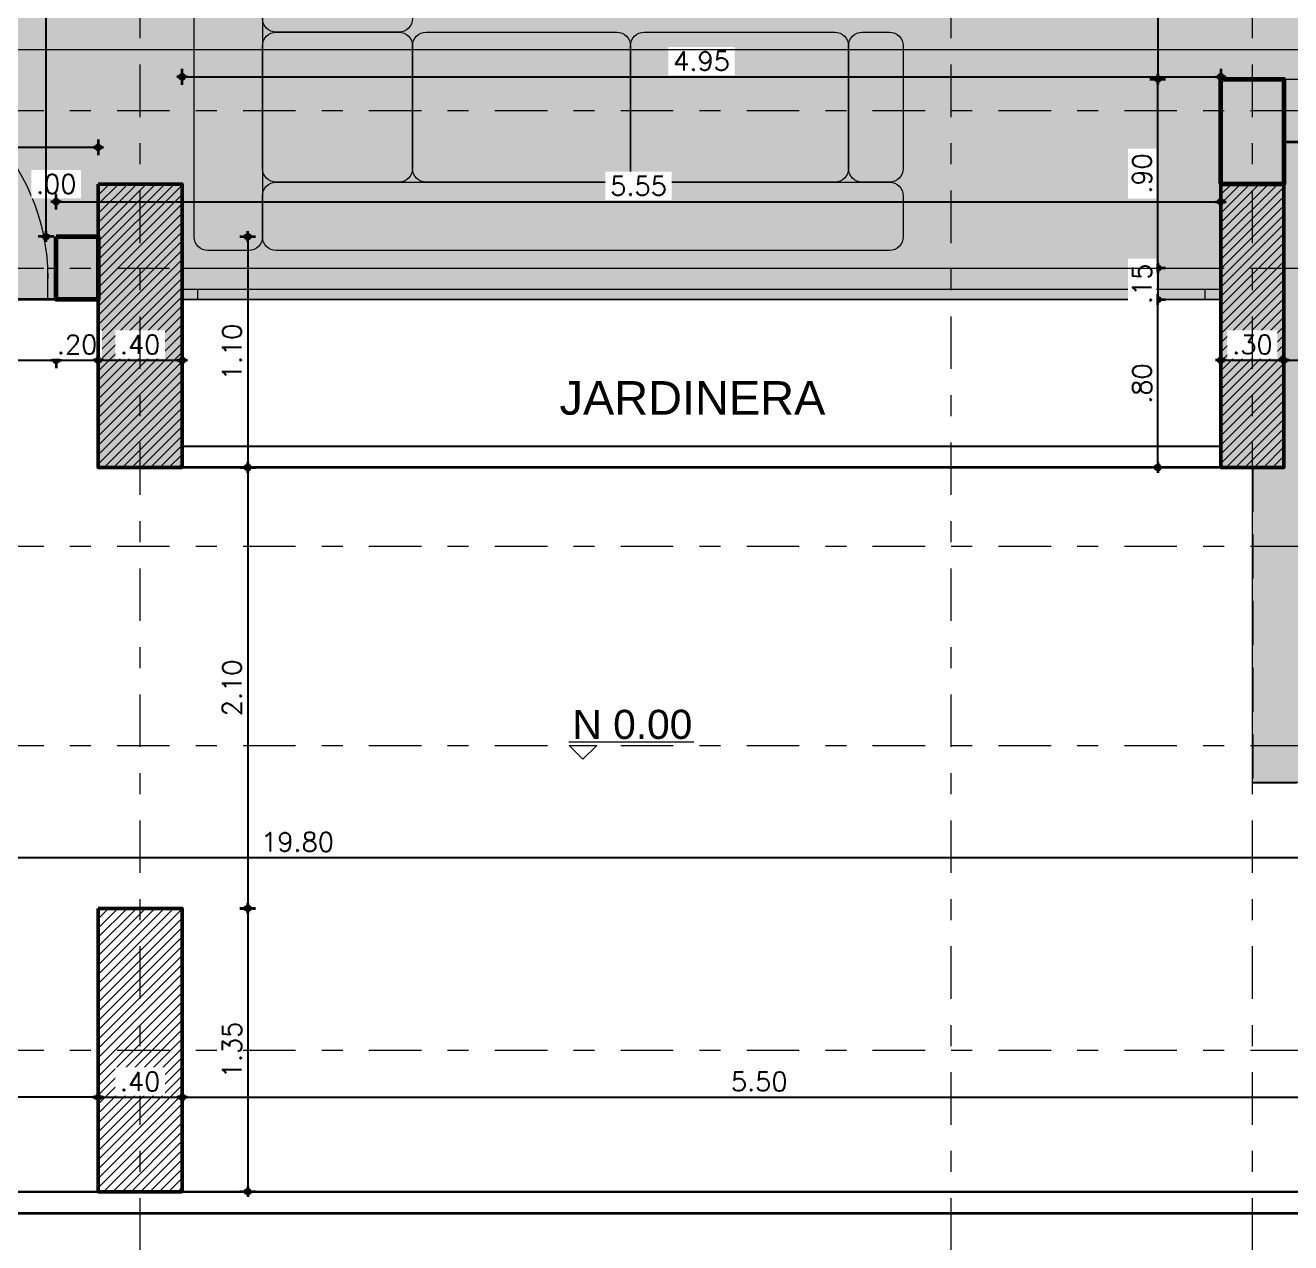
# Model space of a CAD drawing. Header units: metres. Extents: x -50 to 76, y -61 to 14.
# Drawn here: x -10.93 to -4.9, y -8.99 to -3.19 of the extents above; entities that cross this region are included whole.
import ezdxf

# ---------------------------------------------------------------- set-up
doc = ezdxf.new("R2010")
doc.units = ezdxf.units.M
doc.header["$MEASUREMENT"] = 0
for name, pattern in [('CENTER', [2, 1.25, -0.25, 0.25, -0.25]), ('CENTERX2', [4, 2.5, -0.5, 0.5, -0.5]), ('DASHDOT2', [0.5, 0.25, -0.125, 0, -0.125]), ('Línea Oculta', [0.3175, 0.211667, -0.105833])]:
    doc.linetypes.add(name, pattern=pattern)
for name, color, linetype, lineweight in [('1 AREAS', 65, 'Continuous', 50), ('1 AREAS HACH', 250, 'Continuous', 9), ('1 COLUMNAS', 1, 'Continuous', 50), ('1 CORTES', 113, 'Continuous', 18), ('1 MATERAS', 45, 'Continuous', 25), ('1 MUEBLES', 46, 'Continuous', 18), ('1 MUROS', 255, 'Continuous', 60), ('1 NIVELES', 145, 'Continuous', 18), ('1 PISOS', 252, 'Continuous', 35), ('1 PROYECCIONES', 144, 'Continuous', 25), ('1 PUERTAS', 251, 'Continuous', 18), ('1 RELLENO COLUMNAS', 225, 'Continuous', 18), ('1 TEXTOS', 4, 'Continuous', 20), ('1 VENTANAS', 2, 'Continuous', 18), ('COTAS', 251, 'Continuous', 35), ('EJES', 251, 'CENTERX2', 0), ('Nuevo_Puertas ARCHICAD_Pluma_Nº__27', 7, 'Continuous', 35), ('TEXTOS', 4, 'Continuous', 25)]:
    doc.layers.add(name, color=color, linetype=linetype, lineweight=lineweight)
doc.layers.add('Nuevo_Puertas ARCHICAD_Pluma_Nº__23', color=7, linetype='Continuous', lineweight=20, true_color=0xff6600)
doc.layers.add('Nuevo_Puertas ARCHICAD_Pluma_Nº__3', color=7, linetype='Continuous', lineweight=18, true_color=0xff6600)
doc.styles.add('cotas', font='romans.shx')
doc.styles.add('Estilo_Generado_1', font='arial.ttf')
doc.styles.add('LEROY', font='arial.ttf')
doc.dimstyles.new('COT-50', dxfattribs={"dimscale": 0.5, "dimtxt": 0.18, "dimasz": 0.05, "dimexe": 0.08, "dimexo": 0.1, "dimgap": 0.06, "dimtad": 1, "dimzin": 4, "dimdsep": 46, "dimtxsty": 'cotas', "dimblk1": 'COTA', "dimblk2": 'COTA', "dimsah": 1, "dimcen": 0.09, "dimse1": 1, "dimse2": 1, "dimclrd": 256, "dimclre": 253, "dimclrt": 14, "dimadec": 0, "dimazin": 0, "dimtfac": 1, "dimtix": 1, "dimtmove": 0, "dimatfit": 3, "dimldrblk": 'COTA', "dimfxl": 1, "dimtfill": 1, "dimtfillclr": 256, "dimtolj": 1, "dimtzin": 12, "dimarcsym": 0})

# ---------------------------------------------------------------- blocks, each defined once
blk = doc.blocks.new('Puerta Pivotante 23')
at = {"layer": 'Nuevo_Puertas ARCHICAD_Pluma_Nº__23', "color": 30, "linetype": 'Continuous', "lineweight": 20, "true_color": 0xff6600}
for p, q in [((-0.61, 0), (-0.65, 0)), ((-0.65, 0), (-0.65, -0.15)), ((-0.61, -0.15), (-0.61, 0)), ((0.65, 0), (0.61, 0)), ((0.61, 0), (0.61, -0.15)), ((0.65, -0.15), (0.65, 0)), ((-0.65, -0.15), (-0.61, -0.15)), ((0.61, -0.15), (0.65, -0.15))]:
    blk.add_line(p, q, dxfattribs=at)
at = {"layer": 'Nuevo_Puertas ARCHICAD_Pluma_Nº__27', "color": 7, "linetype": 'Continuous', "lineweight": 35}
for p, q in [((-0.65, -0.15), (-0.65, 0)), ((-0.65, -0.15), (-0.65, 0)), ((0.65, -0.15), (0.65, 0)), ((0.65, -0.15), (0.65, 0))]:
    blk.add_line(p, q, dxfattribs=at)
at = {"layer": 'Nuevo_Puertas ARCHICAD_Pluma_Nº__3', "color": 30, "linetype": 'Continuous', "lineweight": 18, "true_color": 0xff6600}
for q in [(0.41, 0.97), (0.41, -0.25)]:
    blk.add_line((0.41, -0.05), q, dxfattribs=at)
for radius, start, end in [(1.02, 90, 180), (0.2, 270, 0)]:
    blk.add_arc((0.41, -0.05), radius, start, end, dxfattribs=at)
blk = doc.blocks.new('COTA')
for p, q in [((-1, 0), (1, 0)), ((0, 1.5), (0, -1.5))]:
    blk.add_line(p, q)
blk.add_circle((0, 0), 0.5)
blk = doc.blocks.new('*D95')
at = {"layer": 'COTAS', "lineweight": -2, "transparency": 16777216}
blk.add_line((-12.0595, -4.7893), (-10.8095, -4.7893), dxfattribs=at)
at = {"layer": 'Defpoints', "color": 0, "transparency": 16777216}
for p in [(-12.0845, -4.5), (-10.7845, -4.5), (-10.7845, -4.7893)]:
    blk.add_point(p, dxfattribs=at)
at = {"layer": 'COTAS', "lineweight": -2, "transparency": 16777216, "xscale": 0.025, "yscale": 0.025, "zscale": 0.025, "rotation": 180}
blk.add_blockref('COTA', (-12.0845, -4.7893), dxfattribs=at)
at = {"layer": 'COTAS', "lineweight": -2, "transparency": 16777216, "xscale": 0.025, "yscale": 0.025, "zscale": 0.025}
blk.add_blockref('COTA', (-10.7845, -4.7893), dxfattribs=at)
at = {"layer": 'COTAS', "color": 14, "transparency": 16777216, "insert": (-11.4345, -4.7143), "char_height": 0.09, "attachment_point": 5, "style": 'cotas', "bg_fill": 3, "box_fill_scale": 1.25, "bg_fill_color": 256, "bg_fill_true_color": 13158600, "bg_fill_transparency": 0}
blk.add_mtext('\\A1;1.30', dxfattribs=at)
blk = doc.blocks.new('*D96')
at = {"layer": 'COTAS', "lineweight": -2, "transparency": 16777216}
blk.add_line((-10.7845, -4.7893), (-10.5845, -4.7893), dxfattribs=at)
at = {"layer": 'Defpoints', "color": 0, "transparency": 16777216}
for p in [(-10.7845, -4.5), (-10.5845, -4.5)]:
    blk.add_point(p, dxfattribs=at)
at = {"layer": 'COTAS', "color": 14, "transparency": 16777216, "insert": (-10.6845, -4.7143), "char_height": 0.09, "attachment_point": 5, "style": 'cotas', "bg_fill": 3, "box_fill_scale": 1.25, "bg_fill_color": 256, "bg_fill_true_color": 13158600, "bg_fill_transparency": 0}
blk.add_mtext('\\A1;.20', dxfattribs=at)
at = {"layer": 'Defpoints', "color": 0, "transparency": 16777216}
blk.add_point((-10.5845, -4.7893), dxfattribs=at)
blk = doc.blocks.new('*D97')
at = {"layer": 'COTAS', "lineweight": -2, "transparency": 16777216}
blk.add_line((-10.5595, -4.7893), (-10.2095, -4.7893), dxfattribs=at)
at = {"layer": 'Defpoints', "color": 0, "transparency": 16777216}
for p in [(-10.1845, -4.7893), (-10.5845, -5.3), (-10.1845, -5.3)]:
    blk.add_point(p, dxfattribs=at)
at = {"layer": 'COTAS', "lineweight": -2, "transparency": 16777216, "xscale": 0.025, "yscale": 0.025, "zscale": 0.025, "rotation": 180}
blk.add_blockref('COTA', (-10.5845, -4.7893), dxfattribs=at)
at = {"layer": 'COTAS', "lineweight": -2, "transparency": 16777216, "xscale": 0.025, "yscale": 0.025, "zscale": 0.025}
blk.add_blockref('COTA', (-10.1845, -4.7893), dxfattribs=at)
at = {"layer": 'COTAS', "color": 14, "transparency": 16777216, "insert": (-10.3845, -4.7143), "char_height": 0.09, "attachment_point": 5, "style": 'cotas', "bg_fill": 3, "box_fill_scale": 1.25, "bg_fill_color": 256, "bg_fill_true_color": 13158600, "bg_fill_transparency": 0}
blk.add_mtext('\\A1;.40', dxfattribs=at)
blk = doc.blocks.new('*D98')
at = {"layer": 'COTAS', "lineweight": -2, "transparency": 16777216}
blk.add_line((-10.1595, -3.4393), (-5.2595, -3.4393), dxfattribs=at)
at = {"layer": 'Defpoints', "color": 0, "transparency": 16777216}
for p in [(-5.2345, -3.4393), (-5.2345, -3.95), (-10.1845, -5.3)]:
    blk.add_point(p, dxfattribs=at)
at = {"layer": 'COTAS', "lineweight": -2, "transparency": 16777216, "xscale": 0.025, "yscale": 0.025, "zscale": 0.025, "rotation": 180}
blk.add_blockref('COTA', (-10.1845, -3.4393), dxfattribs=at)
at = {"layer": 'COTAS', "lineweight": -2, "transparency": 16777216, "xscale": 0.025, "yscale": 0.025, "zscale": 0.025}
blk.add_blockref('COTA', (-5.2345, -3.4393), dxfattribs=at)
at = {"layer": 'COTAS', "color": 14, "transparency": 16777216, "insert": (-7.7095, -3.3643), "char_height": 0.09, "attachment_point": 5, "style": 'cotas', "bg_fill": 3, "box_fill_scale": 1.25, "bg_fill_color": 256, "bg_fill_true_color": 13158600, "bg_fill_transparency": 0}
blk.add_mtext('\\A1;4.95', dxfattribs=at)
blk = doc.blocks.new('*D99')
at = {"layer": 'COTAS', "lineweight": -2, "transparency": 16777216}
blk.add_line((-5.2095, -4.7893), (-4.9595, -4.7893), dxfattribs=at)
at = {"layer": 'Defpoints', "color": 0, "transparency": 16777216}
for p in [(-4.9345, -4.7893), (-5.2345, -5.3), (-4.9345, -5.3)]:
    blk.add_point(p, dxfattribs=at)
at = {"layer": 'COTAS', "lineweight": -2, "transparency": 16777216, "xscale": 0.025, "yscale": 0.025, "zscale": 0.025, "rotation": 180}
blk.add_blockref('COTA', (-5.2345, -4.7893), dxfattribs=at)
at = {"layer": 'COTAS', "lineweight": -2, "transparency": 16777216, "xscale": 0.025, "yscale": 0.025, "zscale": 0.025}
blk.add_blockref('COTA', (-4.9345, -4.7893), dxfattribs=at)
at = {"layer": 'COTAS', "color": 14, "transparency": 16777216, "insert": (-5.0845, -4.7143), "char_height": 0.09, "attachment_point": 5, "style": 'cotas', "bg_fill": 3, "box_fill_scale": 1.25, "bg_fill_color": 256, "bg_fill_true_color": 13158600, "bg_fill_transparency": 0}
blk.add_mtext('\\A1;.30', dxfattribs=at)
blk = doc.blocks.new('*D100')
at = {"layer": 'COTAS', "lineweight": -2, "transparency": 16777216}
blk.add_line((-4.9095, -4.7893), (-1.4095, -4.7893), dxfattribs=at)
at = {"layer": 'Defpoints', "color": 0, "transparency": 16777216}
for p in [(-4.9345, -3.75), (-1.3845, -3.75), (-1.3845, -4.7893)]:
    blk.add_point(p, dxfattribs=at)
at = {"layer": 'COTAS', "lineweight": -2, "transparency": 16777216, "xscale": 0.025, "yscale": 0.025, "zscale": 0.025, "rotation": 180}
blk.add_blockref('COTA', (-4.9345, -4.7893), dxfattribs=at)
at = {"layer": 'COTAS', "lineweight": -2, "transparency": 16777216, "xscale": 0.025, "yscale": 0.025, "zscale": 0.025}
blk.add_blockref('COTA', (-1.3845, -4.7893), dxfattribs=at)
at = {"layer": 'COTAS', "color": 14, "transparency": 16777216, "insert": (-3.1595, -4.7143), "char_height": 0.09, "attachment_point": 5, "style": 'cotas', "bg_fill": 3, "box_fill_scale": 1.25, "bg_fill_color": 256, "bg_fill_true_color": 13158600, "bg_fill_transparency": 0}
blk.add_mtext('\\A1;3.55', dxfattribs=at)
blk = doc.blocks.new('*D108')
at = {"layer": 'COTAS', "lineweight": -2, "transparency": 16777216}
blk.add_line((-12.2595, -3.7748), (-10.6095, -3.7748), dxfattribs=at)
at = {"layer": 'Defpoints', "color": 0, "transparency": 16777216}
for p in [(-10.5845, -3.7748), (-12.2845, -4.2), (-10.5845, -4.2)]:
    blk.add_point(p, dxfattribs=at)
at = {"layer": 'COTAS', "lineweight": -2, "transparency": 16777216, "xscale": 0.025, "yscale": 0.025, "zscale": 0.025, "rotation": 180}
blk.add_blockref('COTA', (-12.2845, -3.7748), dxfattribs=at)
at = {"layer": 'COTAS', "lineweight": -2, "transparency": 16777216, "xscale": 0.025, "yscale": 0.025, "zscale": 0.025}
blk.add_blockref('COTA', (-10.5845, -3.7748), dxfattribs=at)
at = {"layer": 'COTAS', "color": 14, "transparency": 16777216, "insert": (-11.4345, -3.6998), "char_height": 0.09, "attachment_point": 5, "style": 'cotas', "bg_fill": 3, "box_fill_scale": 1.25, "bg_fill_color": 256, "bg_fill_true_color": 13158600, "bg_fill_transparency": 0}
blk.add_mtext('\\A1;1.70', dxfattribs=at)
blk = doc.blocks.new('*D109')
at = {"layer": 'Defpoints', "color": 0, "transparency": 16777216}
blk.add_point((-10.7845, -4.2), dxfattribs=at)
blk.add_point((-10.7845, -4.2), dxfattribs=at)
at = {"layer": 'COTAS', "color": 14, "transparency": 16777216, "insert": (-10.7845, -3.9498), "char_height": 0.09, "attachment_point": 5, "style": 'cotas', "bg_fill": 3, "box_fill_scale": 1.25, "bg_fill_color": 256, "bg_fill_true_color": 13158600, "bg_fill_transparency": 0}
blk.add_mtext('\\A1;.00', dxfattribs=at)
at = {"layer": 'Defpoints', "color": 0, "transparency": 16777216}
blk.add_point((-10.7845, -4.0248), dxfattribs=at)
blk = doc.blocks.new('*D110')
at = {"layer": 'COTAS', "lineweight": -2, "transparency": 16777216}
blk.add_line((-10.7595, -4.034), (-5.2595, -4.034), dxfattribs=at)
at = {"layer": 'Defpoints', "color": 0, "transparency": 16777216}
for p in [(-5.2345, -3.45), (-5.2345, -4.034), (-10.7845, -4.2)]:
    blk.add_point(p, dxfattribs=at)
at = {"layer": 'COTAS', "lineweight": -2, "transparency": 16777216, "xscale": 0.025, "yscale": 0.025, "zscale": 0.025, "rotation": 180}
blk.add_blockref('COTA', (-10.7845, -4.034), dxfattribs=at)
at = {"layer": 'COTAS', "lineweight": -2, "transparency": 16777216, "xscale": 0.025, "yscale": 0.025, "zscale": 0.025}
blk.add_blockref('COTA', (-5.2345, -4.034), dxfattribs=at)
at = {"layer": 'COTAS', "color": 14, "transparency": 16777216, "insert": (-8.0095, -3.959), "char_height": 0.09, "attachment_point": 5, "style": 'cotas', "bg_fill": 3, "box_fill_scale": 1.25, "bg_fill_color": 256, "bg_fill_true_color": 13158600, "bg_fill_transparency": 0}
blk.add_mtext('\\A1;5.55', dxfattribs=at)
blk = doc.blocks.new('*D153')
at = {"layer": 'COTAS', "lineweight": -2, "transparency": 16777216}
blk.add_line((-10.8333, 1.225), (-10.8333, -4.175), dxfattribs=at)
at = {"layer": 'Defpoints', "color": 0, "transparency": 16777216}
for p in [(-10.8845, 1.25), (-10.8333, -4.2), (-10.7845, -4.2)]:
    blk.add_point(p, dxfattribs=at)
at = {"layer": 'COTAS', "lineweight": -2, "transparency": 16777216, "xscale": 0.025, "yscale": 0.025, "zscale": 0.025}
for p, rotation in [((-10.8333, 1.25), 90), ((-10.8333, -4.2), 270)]:
    blk.add_blockref('COTA', p, dxfattribs=dict(at, rotation=rotation))
at = {"layer": 'COTAS', "color": 14, "transparency": 16777216, "insert": (-10.9083, -1.475), "char_height": 0.09, "attachment_point": 5, "rotation": 90, "style": 'cotas', "bg_fill": 3, "box_fill_scale": 1.25, "bg_fill_color": 256, "bg_fill_true_color": 13158600, "bg_fill_transparency": 0}
blk.add_mtext('\\A1;5.45', dxfattribs=at)
blk = doc.blocks.new('*D154')
at = {"layer": 'COTAS', "lineweight": -2, "transparency": 16777216}
blk.add_line((-9.8718, -4.225), (-9.8718, -5.275), dxfattribs=at)
at = {"layer": 'Defpoints', "color": 0, "transparency": 16777216}
for p in [(-10.7845, -4.2), (-10.1845, -5.3), (-9.8718, -5.3)]:
    blk.add_point(p, dxfattribs=at)
at = {"layer": 'COTAS', "lineweight": -2, "transparency": 16777216, "xscale": 0.025, "yscale": 0.025, "zscale": 0.025}
for p, rotation in [((-9.8718, -4.2), 90), ((-9.8718, -5.3), 270)]:
    blk.add_blockref('COTA', p, dxfattribs=dict(at, rotation=rotation))
at = {"layer": 'COTAS', "color": 14, "transparency": 16777216, "insert": (-9.9468, -4.75), "char_height": 0.09, "attachment_point": 5, "rotation": 90, "style": 'cotas', "bg_fill": 3, "box_fill_scale": 1.25, "bg_fill_color": 256, "bg_fill_true_color": 13158600, "bg_fill_transparency": 0}
blk.add_mtext('\\A1;1.10', dxfattribs=at)
blk = doc.blocks.new('*D155')
at = {"layer": 'COTAS', "lineweight": -2, "transparency": 16777216}
blk.add_line((-9.8718, -5.325), (-9.8718, -7.375), dxfattribs=at)
at = {"layer": 'Defpoints', "color": 0, "transparency": 16777216}
for p in [(-10.5845, -5.3), (-10.5845, -7.4), (-9.8718, -7.4)]:
    blk.add_point(p, dxfattribs=at)
at = {"layer": 'COTAS', "lineweight": -2, "transparency": 16777216, "xscale": 0.025, "yscale": 0.025, "zscale": 0.025}
for p, rotation in [((-9.8718, -5.3), 90), ((-9.8718, -7.4), 270)]:
    blk.add_blockref('COTA', p, dxfattribs=dict(at, rotation=rotation))
at = {"layer": 'COTAS', "color": 14, "transparency": 16777216, "insert": (-9.9468, -6.35), "char_height": 0.09, "attachment_point": 5, "rotation": 90, "style": 'cotas', "bg_fill": 3, "box_fill_scale": 1.25, "bg_fill_color": 256, "bg_fill_true_color": 13158600, "bg_fill_transparency": 0}
blk.add_mtext('\\A1;2.10', dxfattribs=at)
blk = doc.blocks.new('*D156')
at = {"layer": 'COTAS', "lineweight": -2, "transparency": 16777216}
blk.add_line((-9.8718, -7.425), (-9.8718, -8.725), dxfattribs=at)
at = {"layer": 'Defpoints', "color": 0, "transparency": 16777216}
for p in [(-10.1845, -7.4), (-10.1845, -8.75), (-9.8718, -8.75)]:
    blk.add_point(p, dxfattribs=at)
at = {"layer": 'COTAS', "lineweight": -2, "transparency": 16777216, "xscale": 0.025, "yscale": 0.025, "zscale": 0.025}
for p, rotation in [((-9.8718, -7.4), 90), ((-9.8718, -8.75), 270)]:
    blk.add_blockref('COTA', p, dxfattribs=dict(at, rotation=rotation))
at = {"layer": 'COTAS', "color": 14, "transparency": 16777216, "insert": (-9.9468, -8.075), "char_height": 0.09, "attachment_point": 5, "rotation": 90, "style": 'cotas', "bg_fill": 3, "box_fill_scale": 1.25, "bg_fill_color": 256, "bg_fill_true_color": 13158600, "bg_fill_transparency": 0}
blk.add_mtext('\\A1;1.35', dxfattribs=at)
blk = doc.blocks.new('*D157')
at = {"layer": 'COTAS', "lineweight": -2, "transparency": 16777216}
blk.add_line((-5.5353, -5.275), (-5.5353, -4.525), dxfattribs=at)
at = {"layer": 'Defpoints', "color": 0, "transparency": 16777216}
for p in [(-5.5353, -4.5), (-5.2345, -4.5), (-5.2345, -5.3)]:
    blk.add_point(p, dxfattribs=at)
at = {"layer": 'COTAS', "lineweight": -2, "transparency": 16777216, "xscale": 0.025, "yscale": 0.025, "zscale": 0.025}
for p, rotation in [((-5.5353, -4.5), 90), ((-5.5353, -5.3), 270)]:
    blk.add_blockref('COTA', p, dxfattribs=dict(at, rotation=rotation))
at = {"layer": 'COTAS', "color": 14, "transparency": 16777216, "insert": (-5.6103, -4.9), "char_height": 0.09, "attachment_point": 5, "rotation": 90, "style": 'cotas', "bg_fill": 3, "box_fill_scale": 1.25, "bg_fill_color": 256, "bg_fill_true_color": 13158600, "bg_fill_transparency": 0}
blk.add_mtext('\\A1;.80', dxfattribs=at)
blk = doc.blocks.new('*D158')
at = {"layer": 'COTAS', "lineweight": -2, "transparency": 16777216}
blk.add_line((-5.5353, -4.325), (-5.5353, -3.475), dxfattribs=at)
at = {"layer": 'Defpoints', "color": 0, "transparency": 16777216}
for p in [(-5.5353, -3.45), (-5.2345, -3.45), (-5.2345, -4.35)]:
    blk.add_point(p, dxfattribs=at)
at = {"layer": 'COTAS', "lineweight": -2, "transparency": 16777216, "xscale": 0.025, "yscale": 0.025, "zscale": 0.025}
for p, rotation in [((-5.5353, -3.45), 90), ((-5.5353, -4.35), 270)]:
    blk.add_blockref('COTA', p, dxfattribs=dict(at, rotation=rotation))
at = {"layer": 'COTAS', "color": 14, "transparency": 16777216, "insert": (-5.6103, -3.9), "char_height": 0.09, "attachment_point": 5, "rotation": 90, "style": 'cotas', "bg_fill": 3, "box_fill_scale": 1.25, "bg_fill_color": 256, "bg_fill_true_color": 13158600, "bg_fill_transparency": 0}
blk.add_mtext('\\A1;.90', dxfattribs=at)
blk = doc.blocks.new('*D159')
at = {"layer": 'COTAS', "lineweight": -2, "transparency": 16777216}
blk.add_line((-5.5353, -4.35), (-5.5353, -4.5), dxfattribs=at)
at = {"layer": 'Defpoints', "color": 0, "transparency": 16777216}
for p in [(-5.2345, -4.35), (-5.2345, -4.5)]:
    blk.add_point(p, dxfattribs=at)
at = {"layer": 'COTAS', "color": 14, "transparency": 16777216, "insert": (-5.6103, -4.425), "char_height": 0.09, "attachment_point": 5, "rotation": 90, "style": 'cotas', "bg_fill": 3, "box_fill_scale": 1.25, "bg_fill_color": 256, "bg_fill_true_color": 13158600, "bg_fill_transparency": 0}
blk.add_mtext('\\A1;.15', dxfattribs=at)
at = {"layer": 'Defpoints', "color": 0, "transparency": 16777216}
blk.add_point((-5.5353, -4.5), dxfattribs=at)
blk = doc.blocks.new('*D160')
at = {"layer": 'COTAS', "lineweight": -2, "transparency": 16777216}
blk.add_line((-5.5353, -2.425), (-5.5353, -3.425), dxfattribs=at)
at = {"layer": 'Defpoints', "color": 0, "transparency": 16777216}
for p in [(-4.9345, -2.4), (-5.5353, -3.45), (-4.9345, -3.45)]:
    blk.add_point(p, dxfattribs=at)
at = {"layer": 'COTAS', "lineweight": -2, "transparency": 16777216, "xscale": 0.025, "yscale": 0.025, "zscale": 0.025}
for p, rotation in [((-5.5353, -2.4), 90), ((-5.5353, -3.45), 270)]:
    blk.add_blockref('COTA', p, dxfattribs=dict(at, rotation=rotation))
at = {"layer": 'COTAS', "color": 14, "transparency": 16777216, "insert": (-5.6103, -2.925), "char_height": 0.09, "attachment_point": 5, "rotation": 90, "style": 'cotas', "bg_fill": 3, "box_fill_scale": 1.25, "bg_fill_color": 256, "bg_fill_true_color": 13158600, "bg_fill_transparency": 0}
blk.add_mtext('\\A1;1.05', dxfattribs=at)
blk = doc.blocks.new('*D181')
at = {"layer": 'COTAS', "lineweight": -2, "transparency": 16777216}
blk.add_line((-19.5095, -7.1585), (0.2405, -7.1585), dxfattribs=at)
at = {"layer": 'Defpoints', "color": 0, "transparency": 16777216}
for p in [(-19.5345, -4.5), (0.2655, -4.75), (0.2655, -7.1585)]:
    blk.add_point(p, dxfattribs=at)
at = {"layer": 'COTAS', "lineweight": -2, "transparency": 16777216, "xscale": 0.025, "yscale": 0.025, "zscale": 0.025, "rotation": 180}
blk.add_blockref('COTA', (-19.5345, -7.1585), dxfattribs=at)
at = {"layer": 'COTAS', "lineweight": -2, "transparency": 16777216, "xscale": 0.025, "yscale": 0.025, "zscale": 0.025}
blk.add_blockref('COTA', (0.2655, -7.1585), dxfattribs=at)
at = {"layer": 'COTAS', "color": 14, "transparency": 16777216, "insert": (-9.6345, -7.0835), "char_height": 0.09, "attachment_point": 5, "style": 'cotas', "bg_fill": 3, "box_fill_scale": 1.25, "bg_fill_color": 256, "bg_fill_true_color": 13158600, "bg_fill_transparency": 0}
blk.add_mtext('\\A1;19.80', dxfattribs=at)
blk = doc.blocks.new('*D367')
at = {"layer": 'COTAS', "lineweight": -2, "transparency": 16777216}
blk.add_line((-10.6095, -8.3), (-12.2595, -8.3), dxfattribs=at)
at = {"layer": 'Defpoints', "color": 0, "transparency": 16777216}
for p in [(-12.2845, -8.3), (-12.2845, -8.7496), (-10.5845, -8.75)]:
    blk.add_point(p, dxfattribs=at)
at = {"layer": 'COTAS', "lineweight": -2, "transparency": 16777216, "xscale": 0.025, "yscale": 0.025, "zscale": 0.025, "rotation": 180}
blk.add_blockref('COTA', (-12.2845, -8.3), dxfattribs=at)
at = {"layer": 'COTAS', "lineweight": -2, "transparency": 16777216, "xscale": 0.025, "yscale": 0.025, "zscale": 0.025}
blk.add_blockref('COTA', (-10.5845, -8.3), dxfattribs=at)
at = {"layer": 'COTAS', "color": 14, "transparency": 16777216, "insert": (-11.4345, -8.225), "char_height": 0.09, "attachment_point": 5, "style": 'cotas', "bg_fill": 3, "box_fill_scale": 1.25, "bg_fill_color": 256, "bg_fill_true_color": 13158600, "bg_fill_transparency": 0}
blk.add_mtext('\\A1;1.70', dxfattribs=at)
blk = doc.blocks.new('*D368')
at = {"layer": 'COTAS', "lineweight": -2, "transparency": 16777216}
blk.add_line((-10.5595, -8.3), (-10.2095, -8.3), dxfattribs=at)
at = {"layer": 'Defpoints', "color": 0, "transparency": 16777216}
for p in [(-10.5845, -7.4), (-10.1845, -7.4), (-10.1845, -8.3)]:
    blk.add_point(p, dxfattribs=at)
at = {"layer": 'COTAS', "lineweight": -2, "transparency": 16777216, "xscale": 0.025, "yscale": 0.025, "zscale": 0.025, "rotation": 180}
blk.add_blockref('COTA', (-10.5845, -8.3), dxfattribs=at)
at = {"layer": 'COTAS', "lineweight": -2, "transparency": 16777216, "xscale": 0.025, "yscale": 0.025, "zscale": 0.025}
blk.add_blockref('COTA', (-10.1845, -8.3), dxfattribs=at)
at = {"layer": 'COTAS', "color": 14, "transparency": 16777216, "insert": (-10.3845, -8.225), "char_height": 0.09, "attachment_point": 5, "style": 'cotas', "bg_fill": 3, "box_fill_scale": 1.25, "bg_fill_color": 256, "bg_fill_true_color": 13158600, "bg_fill_transparency": 0}
blk.add_mtext('\\A1;.40', dxfattribs=at)
blk = doc.blocks.new('*D369')
at = {"layer": 'COTAS', "lineweight": -2, "transparency": 16777216}
blk.add_line((-10.1595, -8.3), (-4.7089, -8.3), dxfattribs=at)
at = {"layer": 'Defpoints', "color": 0, "transparency": 16777216}
for p in [(-4.6839, -8.3), (-10.1845, -8.75), (-4.6839, -8.8514)]:
    blk.add_point(p, dxfattribs=at)
at = {"layer": 'COTAS', "lineweight": -2, "transparency": 16777216, "xscale": 0.025, "yscale": 0.025, "zscale": 0.025, "rotation": 180}
blk.add_blockref('COTA', (-10.1845, -8.3), dxfattribs=at)
at = {"layer": 'COTAS', "lineweight": -2, "transparency": 16777216, "xscale": 0.025, "yscale": 0.025, "zscale": 0.025}
blk.add_blockref('COTA', (-4.6839, -8.3), dxfattribs=at)
at = {"layer": 'COTAS', "color": 14, "transparency": 16777216, "insert": (-7.4342, -8.225), "char_height": 0.09, "attachment_point": 5, "style": 'cotas', "bg_fill": 3, "box_fill_scale": 1.25, "bg_fill_color": 256, "bg_fill_true_color": 13158600, "bg_fill_transparency": 0}
blk.add_mtext('\\A1;5.50', dxfattribs=at)

msp = doc.modelspace()

# ---------------------------------------------------------------- hatches: boundary and pattern name
at = {"layer": '1 AREAS HACH'}
h = msp.add_hatch(dxfattribs=at)
h.set_pattern_fill('ANGLE', color=256)
h.set_pattern_definition([(0, (-39.43992, 0), (0, 0.275), [0.2, -0.075]), (90, (-39.43992, 0), (-0.275, 2e-17), [0.2, -0.075])])
h.paths.add_polyline_path([(-15.4845, 4.75), (-19.2345, 4.75), (-19.5345, 4.75), (-19.5345, -4.5), (-16.6345, -4.5), (-16.6345, -5.75), (-12.2845, -5.75), (-12.2845, -4.5), (-10.5845, -4.5), (-10.5845, -5.3), (-10.1845, -5.3), (-10.1845, -4.5), (-5.2345, -4.5), (-5.2345, -5.3), (-5.0845, -5.3), (-5.0845, -6.8), (0.2655, -6.8), (0.2655, 0.15), (-1.0345, 0.15), (-1.0345, 2.15), (-0.4345, 2.15), (-0.4345, 4.55), (-0.7345, 4.55), (-0.7345, 4.25), (-6.3145, 4.25), (-6.3145, 4.55), (-6.6845, 4.55), (-6.6845, 1.4), (-10.8845, 1.4), (-10.8845, 2.55), (-11.0845, 2.55), (-11.0845, 4.75), (-10.8845, 4.75), (-10.8845, 5.9), (-11.2345, 5.9), (-11.2345, 5.35), (-15.4845, 5.35)])
at = {"layer": '1 RELLENO COLUMNAS'}
h = msp.add_hatch(dxfattribs=at)
h.set_pattern_fill('ANSI31', color=256, scale=0.25)
h.set_pattern_definition([(45, (-1840.654124, 942.824767), (-0.0220970869, 0.0220970869), [])])
h.paths.add_polyline_path([(-15.1345, 5.35), (-15.4845, 5.35), (-15.4845, 5.15), (-15.1345, 5.15)])
h.paths.add_polyline_path([(-10.8845, 5.9), (-11.2345, 5.9), (-11.2345, 5.75), (-11.2345, 4.75), (-11.0595, 4.75), (-10.8845, 4.75)])
h.paths.add_polyline_path([(-10.8845, 2.55), (-11.2345, 2.55), (-11.2345, 1.6), (-11.2345, 1.25), (-10.8845, 1.25), (-10.8845, 1.6)])
h.paths.add_polyline_path([(-4.9345, 2.1), (-5.2345, 2.1), (-5.2345, 1.25), (-4.9345, 1.25), (-4.9345, 1.6)])
h.paths.add_polyline_path([(-6.3145, 4.55), (-6.6845, 4.55), (-6.6845, 3.9), (-6.3145, 3.9), (-6.3145, 4.25)])
h.paths.add_polyline_path([(-0.4345, 4.55), (-0.7345, 4.55), (-0.7345, 3.9), (-0.4345, 3.9)])
h.paths.add_polyline_path([(-1.0345, -2.65), (-1.3845, -2.65), (-1.3845, -3.75), (-1.0345, -3.75), (-1.0345, -3.45)])
h.paths.add_polyline_path([(-4.9345, -3.95), (-5.2345, -3.95), (-5.2345, -5.3), (-4.9345, -5.3)])
h.paths.add_polyline_path([(-10.1845, -3.95), (-10.5845, -3.95), (-10.5845, -5.3), (-10.1845, -5.3)])
h.paths.add_polyline_path([(-10.1845, -7.4), (-10.5845, -7.4), (-10.5845, -8.75), (-10.1845, -8.75)])
h.paths.add_polyline_path([(-12.0845, -4.2), (-12.5345, -4.2), (-12.5345, -4.5), (-12.2845, -4.5), (-12.0845, -4.5)])
h.paths.add_polyline_path([(-12.2845, -2.1), (-12.5345, -2.1), (-12.5345, -2.9), (-12.2845, -2.9)])
h.paths.add_polyline_path([(-16.3345, -2.601), (-16.6345, -2.601), (-16.6345, -2.901), (-16.4845, -2.901), (-16.4845, -2.9), (-16.3345, -2.9)])
h.paths.add_polyline_path([(-16.4845, -4.2), (-16.7845, -4.2), (-17.0845, -4.2), (-17.0845, -4.5), (-16.4845, -4.5)])
h.paths.add_polyline_path([(-18.9345, -4.2), (-19.5345, -4.2), (-19.5345, -4.5), (-19.2345, -4.5), (-18.9345, -4.5)])
h.paths.add_polyline_path([(-19.2345, -0.8), (-19.5345, -0.8), (-19.5345, -1.1), (-19.2345, -1.1)])
h.paths.add_polyline_path([(-16.4845, -0.8), (-16.7845, -0.8), (-16.7845, -1.1), (-16.4845, -1.1)])
h.paths.add_polyline_path([(-19.0845, 1.6), (-19.3074, 1.6013), (-19.5345, 1.6013), (-19.5345, 1.25), (-19.3095, 1.25), (-19.0845, 1.25)])
h.paths.add_polyline_path([(-15.1345, 2.3), (-15.4845, 2.3), (-15.4845, 1.25), (-15.1345, 1.25)])

# ---------------------------------------------------------------- linework, layer by layer
at = {"layer": '1 AREAS', "lineweight": 13}
msp.add_lwpolyline([(-1.0345, 2.15), (-1.0345, 0.15), (0.2655, 0.15), (0.2655, -6.8), (-5.0845, -6.8), (-5.0845, -5.3), (-5.2345, -5.3), (-5.2345, -4.5), (-10.1845, -4.5), (-10.1845, -4.5), (-10.1845, -4.5), (-10.1845, -5.3), (-10.5845, -5.3), (-10.5845, -4.5), (-12.2845, -4.5)], dxfattribs=at)
at = {"layer": '1 COLUMNAS'}
msp.add_lwpolyline([(-10.5845, -7.4), (-10.1845, -7.4), (-10.1845, -8.75), (-10.5845, -8.75)], close=True, dxfattribs=at)
at = {"layer": '1 MATERAS'}
msp.add_lwpolyline([(-5.2345, -5.2), (-10.1845, -5.2), (-10.1845, -5.3), (-5.2345, -5.3)], close=True, dxfattribs=at)
at = {"layer": '1 MUEBLES'}
for points in [[(-10.1268, -4.2013), (-10.1268, -1.9813, -0.414214), (-10.0618, -1.9163), (-9.8668, -1.9163)], [(-9.8668, -1.9163, -0.414214), (-9.8018, -1.9813), (-9.8018, -4.2013, -0.414214), (-9.8668, -4.2663), (-10.0618, -4.2663, -0.469378)], [(-9.7368, -2.1873), (-9.1518, -2.1873, -0.414214), (-9.0868, -2.2523), (-9.0868, -3.1613, -0.414214), (-9.1518, -3.2263), (-9.7368, -3.2263, -0.414214), (-9.8018, -3.1613, -24.184264)], [(-9.7368, -3.2263), (-9.1518, -3.2263, -0.414214), (-9.0868, -3.2913), (-9.0868, -3.8763, -0.414214), (-9.1518, -3.9413), (-9.7368, -3.9413, -0.414214), (-9.8018, -3.8763, -36.138442)], [(-9.8018, -3.8763), (-9.8018, -3.2913, -0.414214), (-9.7368, -3.2263, -1)], [(-6.8139, -3.2263, -0.414214), (-6.7489, -3.2913), (-6.7489, -3.8763, -0.414214), (-6.8139, -3.9413), (-6.9439, -3.9413, -0.414214), (-7.0089, -3.8763, -1)], [(-7.0089, -3.8763), (-7.0089, -3.2913, -0.414214), (-6.9439, -3.2263), (-6.8139, -3.2263, -1), (-6.8139, -3.2263, 1)], [(-9.8018, -4.0063, -0.414214), (-9.7368, -3.9413), (-6.8139, -3.9413, -0.414214), (-6.7489, -4.0063), (-6.7489, -4.2013, -0.361808)], [(-6.8139, -4.2663), (-9.7368, -4.2663, -0.414214), (-9.8018, -4.2013), (-9.8018, -4.0063)], [(-10.0618, -4.2663, -0.414214), (-10.1268, -4.2013, -0.414214)], [(-6.7489, -4.2013, -0.414214), (-6.8139, -4.2663, -0.414214)]]:
    msp.add_lwpolyline(points, format="xyb", dxfattribs=at)
for points in [[(-9.0218, -3.9413, -0.414214), (-9.0868, -3.8763), (-9.0868, -3.2913, -0.414214), (-9.0218, -3.2263), (-8.1129, -3.2263, -0.414214), (-8.0479, -3.2913), (-8.0479, -3.8763, -0.414214), (-8.1129, -3.9413)], [(-7.9829, -3.9413, -0.414214), (-8.0479, -3.8763), (-8.0479, -3.2913, -0.414214), (-7.9829, -3.2263), (-7.0739, -3.2263, -0.414214), (-7.0089, -3.2913), (-7.0089, -3.8763, -0.414214), (-7.0739, -3.9413)]]:
    msp.add_lwpolyline(points, format="xyb", close=True, dxfattribs=at)
at = {"layer": '1 MUROS'}
for points in [[(-5.2345, -3.95), (-5.2345, -3.45), (-4.9345, -3.45), (-4.9345, -3.95)], [(-10.7845, -4.2), (-10.5845, -4.2), (-10.5845, -4.2), (-10.5845, -4.2), (-10.5845, -4.2), (-10.5845, -4.2), (-10.5845, -4.5), (-10.7845, -4.5)]]:
    msp.add_lwpolyline(points, close=True, dxfattribs=at)
at = {"layer": '1 NIVELES', "color": 2, "linetype": 'CENTER'}
for p, q in [((-8.3421, -6.6062), (-7.7454, -6.6062)), ((-8.2743, -6.6902), (-8.3396, -6.6251)), ((-8.3396, -6.6251), (-8.209, -6.6251)), ((-8.2743, -6.6902), (-8.209, -6.6251))]:
    msp.add_line(p, q, dxfattribs=at)
at = {"layer": '1 PISOS'}
for points in [[(-12.2845, -4.5), (-12.2845, -8.8514), (-4.6839, -8.8514), (-4.6839, -3.75), (-4.9345, -3.75), (-4.9345, -5.3), (-10.5845, -5.3), (-10.5845, -4.5)], [(-12.2845, -8.7496), (-1.0345, -8.75), (-1.0345, -3.75), (-0.5345, -3.75), (-0.5345, -15.5), (-1.0345, -15.5), (-1.0345, -10.5), (-10.5845, -10.5), (-10.5845, -15.5), (-12.2845, -15.5047)]]:
    msp.add_lwpolyline(points, close=True, dxfattribs=at)
at = {"layer": '1 PROYECCIONES', "linetype": 'Línea Oculta'}
msp.add_line((-5.0845, -6.8), (0.2655, -6.8), dxfattribs=at)
at = {"layer": '1 PUERTAS'}
for p, q in [((-4.9345, -3.45), (-1.3845, -3.45)), ((-4.9345, -3.6), (-1.3845, -3.6))]:
    msp.add_line(p, q, dxfattribs=at)
at = {"layer": '1 VENTANAS'}
for p, q in [((-10.1845, -4.35), (-5.2345, -4.35)), ((-10.1845, -4.45), (-5.2345, -4.45)), ((-10.1095, -4.5), (-10.1095, -4.45)), ((-5.3095, -4.5), (-5.3095, -4.45)), ((-10.1845, -4.5), (-5.2345, -4.5))]:
    msp.add_line(p, q, dxfattribs=at)

# ---------------------------------------------------------------- block references
at = {"layer": '1 PUERTAS', "xscale": -1}
msp.add_blockref('Puerta Pivotante 23', (-11.4345, -4.35), dxfattribs=at)

# ---------------------------------------------------------------- texts
at = {"layer": 'TEXTOS', "color": 2, "style": 'LEROY'}
msp.add_text('N 0.00', height=0.13885, rotation=0.0654, dxfattribs=at).set_placement((-8.3244, -6.5935))

# ---------------------------------------------------------------- next in the draw order: dimensions: what is measured, and where the dimension line sits
at = {"layer": 'COTAS'}
for base, p1, p2, picture, middle in [((-10.5845, -3.7748), (-12.2845, -4.2), (-10.5845, -4.2), '*D108', (-11.4345, -3.6998)), ((-10.7845, -4.7893), (-12.0845, -4.5), (-10.7845, -4.5), '*D95', (-11.4345, -4.7143)), ((-12.2845, -8.3), (-10.5845, -8.75), (-12.2845, -8.7496), '*D367', (-11.4345, -8.225))]:
    dim = msp.add_linear_dim(base=base, p1=p1, p2=p2, dimstyle='COT-50', dxfattribs=at)
    dim.commit()
    dim.dimension.update_dxf_attribs({"geometry": picture, "text_midpoint": middle})

# ---------------------------------------------------------------- next in the draw order: dimensions: what is measured, and where the dimension line sits
for base, p1, p2, picture, middle in [((-10.784468753, -4.0248185647), (-10.784468753, -4.2), (-10.784468753, -4.2), '*D109', (-10.784468753, -3.9498185647)), ((-10.5845, -4.7893), (-10.7845, -4.5), (-10.5845, -4.5), '*D96', (-10.6845, -4.7143))]:
    dim = msp.add_linear_dim(base=base, p1=p1, p2=p2, dimstyle='COT-50', dxfattribs=at)
    dim.commit()
    dim.dimension.update_dxf_attribs({"geometry": picture, "text_midpoint": middle})

# ---------------------------------------------------------------- next in the draw order: dimensions: what is measured, and where the dimension line sits
dim = msp.add_linear_dim(base=(-10.1845, -4.7893), p1=(-10.5845, -5.3), p2=(-10.1845, -5.3), dimstyle='COT-50', dxfattribs=at)
dim.commit()
dim.dimension.update_dxf_attribs({"geometry": '*D97', "text_midpoint": (-10.3845, -4.7143)})

# ---------------------------------------------------------------- next in the draw order: dimensions: what is measured, and where the dimension line sits
dim = msp.add_linear_dim(base=(-5.2345, -3.4393), p1=(-10.1845, -5.3), p2=(-5.2345, -3.95), dimstyle='COT-50', dxfattribs=at)
dim.commit()
dim.dimension.update_dxf_attribs({"geometry": '*D98', "text_midpoint": (-7.7095, -3.3643)})

# ---------------------------------------------------------------- next in the draw order: dimensions: what is measured, and where the dimension line sits
for base, p1, p2, picture, middle in [((-5.2345, -4.034), (-10.7845, -4.2), (-5.2345, -3.45), '*D110', (-8.0095, -3.959)), ((-4.9345, -4.7893), (-5.2345, -5.3), (-4.9345, -5.3), '*D99', (-5.0845, -4.7143))]:
    dim = msp.add_linear_dim(base=base, p1=p1, p2=p2, dimstyle='COT-50', dxfattribs=at)
    dim.commit()
    dim.dimension.update_dxf_attribs({"geometry": picture, "text_midpoint": middle})

# ---------------------------------------------------------------- next in the draw order: dimensions: what is measured, and where the dimension line sits
for base, p1, p2, picture, middle in [((-10.8333, -4.2), (-10.8845, 1.25), (-10.7845, -4.2), '*D153', (-10.9083, -1.475)), ((-5.5353, -3.45), (-5.2345, -4.35), (-5.2345, -3.45), '*D158', (-5.6103, -3.9)), ((-5.5353, -4.5), (-5.2345, -5.3), (-5.2345, -4.5), '*D157', (-5.6103, -4.9))]:
    dim = msp.add_linear_dim(base=base, p1=p1, p2=p2, angle=90, dimstyle='COT-50', dxfattribs=at)
    dim.commit()
    dim.dimension.update_dxf_attribs({"geometry": picture, "text_midpoint": middle})
dim = msp.add_linear_dim(base=(-1.3845, -4.7893), p1=(-4.9345, -3.75), p2=(-1.3845, -3.75), dimstyle='COT-50', dxfattribs=at)
dim.commit()
dim.dimension.update_dxf_attribs({"geometry": '*D100', "text_midpoint": (-3.1595, -4.7143)})

# ---------------------------------------------------------------- next in the draw order: linework, layer by layer
at = {"layer": 'EJES', "linetype": 'DASHDOT2'}
msp.add_line((-21.2941, -3.6), (2.4275, -3.6), dxfattribs=at)

# ---------------------------------------------------------------- next in the draw order: dimensions: what is measured, and where the dimension line sits
at = {"layer": 'COTAS'}
for base, p1, p2, picture, middle in [((-5.5353, -3.45), (-4.9345, -2.4), (-4.9345, -3.45), '*D160', (-5.6103, -2.925)), ((-9.8718, -5.3), (-10.7845, -4.2), (-10.1845, -5.3), '*D154', (-9.9468, -4.75)), ((-5.5353, -4.5), (-5.2345, -4.35), (-5.2345, -4.5), '*D159', (-5.6103, -4.425))]:
    dim = msp.add_linear_dim(base=base, p1=p1, p2=p2, angle=90, dimstyle='COT-50', dxfattribs=at)
    dim.commit()
    dim.dimension.update_dxf_attribs({"geometry": picture, "text_midpoint": middle})

# ---------------------------------------------------------------- next in the draw order: linework, layer by layer
at = {"layer": '1 CORTES'}
msp.add_line((-21.314, -3.3086), (1.5144, -3.3086), dxfattribs=at)
at = {"layer": 'EJES', "linetype": 'DASHDOT2'}
msp.add_line((-21.2941, -4.35), (2.4275, -4.35), dxfattribs=at)

# ---------------------------------------------------------------- next in the draw order: dimensions: what is measured, and where the dimension line sits
at = {"layer": 'COTAS'}
dim = msp.add_linear_dim(base=(-9.8718, -7.4), p1=(-10.5845, -5.3), p2=(-10.5845, -7.4), angle=90, dimstyle='COT-50', dxfattribs=at)
dim.commit()
dim.dimension.update_dxf_attribs({"geometry": '*D155', "text_midpoint": (-9.9468, -6.35)})

# ---------------------------------------------------------------- next in the draw order: dimensions: what is measured, and where the dimension line sits
dim = msp.add_linear_dim(base=(0.2655, -7.1585), p1=(-19.5345, -4.5), p2=(0.2655, -4.75), dimstyle='COT-50', dxfattribs=at)
dim.commit()
dim.dimension.update_dxf_attribs({"geometry": '*D181', "text_midpoint": (-9.6345, -7.0835)})
dim = msp.add_linear_dim(base=(-9.8718, -8.75), p1=(-10.1845, -7.4), p2=(-10.1845, -8.75), angle=90, dimstyle='COT-50', dxfattribs=at)
dim.commit()
dim.dimension.update_dxf_attribs({"geometry": '*D156', "text_midpoint": (-9.9468, -8.075)})

# ---------------------------------------------------------------- next in the draw order: linework, layer by layer
at = {"layer": '1 COLUMNAS'}
for points in [[(-10.5845, -3.95), (-10.1845, -3.95), (-10.1845, -5.3), (-10.5845, -5.3)], [(-5.2345, -3.95), (-4.9345, -3.95), (-4.9345, -5.3), (-5.2345, -5.3)]]:
    msp.add_lwpolyline(points, close=True, dxfattribs=at)
at = {"layer": '1 PROYECCIONES', "linetype": 'Línea Oculta'}
msp.add_line((-5.0845, -5.3), (-5.0845, -6.8), dxfattribs=at)
at = {"layer": 'EJES', "linetype": 'DASHDOT2'}
for p, q in [((-10.3845, -10.2308), (-10.3845, 7.233)), ((-10.3845, -10.2308), (-10.3845, 7.233)), ((-6.5195, -10.2308), (-6.5195, 7.233)), ((-6.5195, -10.2308), (-6.5195, 7.233)), ((-5.0845, -10.2308), (-5.0845, 7.233)), ((-5.0845, -10.2308), (-5.0845, 7.233)), ((-21.2941, -5.675), (2.4275, -5.675)), ((-21.2941, -6.625), (2.4275, -6.625)), ((-21.2941, -8.075), (2.4275, -8.075))]:
    msp.add_line(p, q, dxfattribs=at)

# ---------------------------------------------------------------- next in the draw order: texts
at = {"layer": '1 TEXTOS', "insert": (-8.386, -4.8886), "char_height": 0.16, "attachment_point": 1, "style": 'Estilo_Generado_1'}
msp.add_mtext('\\A1;JARDINERA', dxfattribs=at)

# ---------------------------------------------------------------- next in the draw order: dimensions: what is measured, and where the dimension line sits
at = {"layer": 'COTAS'}
dim = msp.add_linear_dim(base=(-10.1845, -8.3), p1=(-10.5845, -7.4), p2=(-10.1845, -7.4), dimstyle='COT-50', dxfattribs=at)
dim.commit()
dim.dimension.update_dxf_attribs({"geometry": '*D368', "text_midpoint": (-10.3845, -8.225)})

# ---------------------------------------------------------------- next in the draw order: dimensions: what is measured, and where the dimension line sits
dim = msp.add_linear_dim(base=(-4.6839, -8.3), p1=(-10.1845, -8.75), p2=(-4.6839, -8.8514), dimstyle='COT-50', dxfattribs=at)
dim.commit()
dim.dimension.update_dxf_attribs({"geometry": '*D369', "text_midpoint": (-7.4342, -8.225)})

# ---------------------------------------------------------------- next in the draw order: linework, layer by layer
at = {"layer": '1 COLUMNAS'}
msp.add_lwpolyline([(-10.5845, -7.4), (-10.1845, -7.4), (-10.1845, -8.75), (-10.5845, -8.75)], close=True, dxfattribs=at)

doc.saveas('drawing.dxf')
